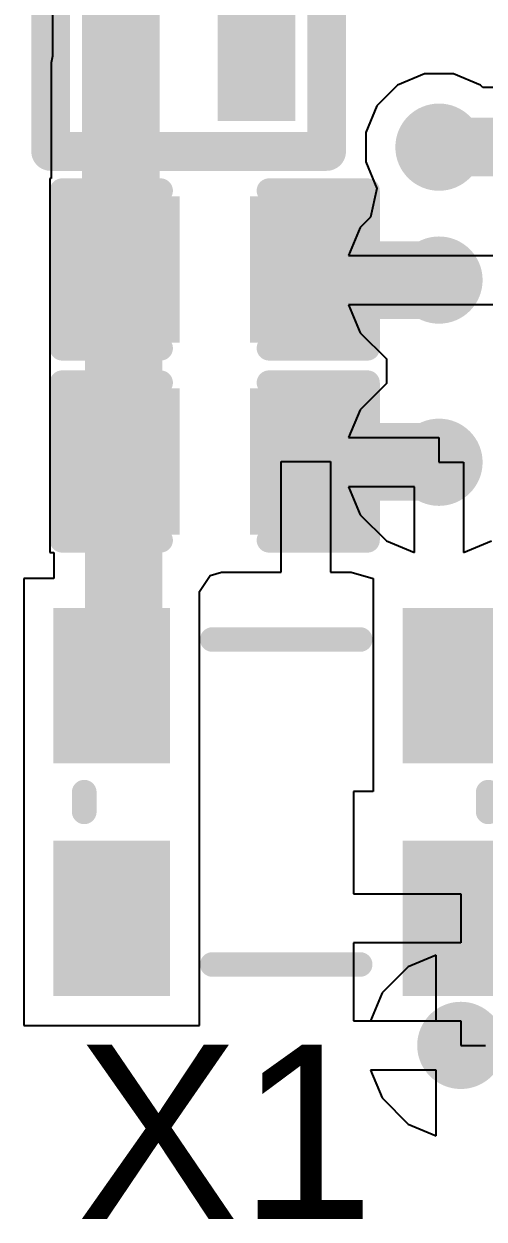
# Model space of a CAD drawing. Header units: millimetres. Extents: x -0.05 to 1.48, y -0.21 to 0.41.
# Drawn here: x 0.1475 to 0.2409, y 0.0081 to 0.2508 of the extents above; entities that cross this region are included whole.
import ezdxf

# ---------------------------------------------------------------- set-up
doc = ezdxf.new("R2010")
doc.units = ezdxf.units.MM
doc.header["$MEASUREMENT"] = 0
for name, color, linetype in [('BottomLayer', 5, 'Continuous'), ('BottomSolder', 6, 'Continuous'), ('TopLayer', 1, 'Continuous'), ('TopOverlay', 2, 'Continuous'), ('TopPaste', 8, 'Continuous'), ('TopSolder', 216, 'Continuous'), ('ViaHoleLayer', 16, 'Continuous')]:
    doc.layers.add(name, color=color, linetype=linetype)
doc.styles.add('Arial', font='', dxfattribs={"height": 0.2})
doc.styles.get('Arial').set_extended_font_data('Arial')

# ---------------------------------------------------------------- blocks, each defined once
blk = doc.blocks.new('C___0402_11')
at = {"layer": 'TopLayer'}
for points in [[(-0.0275, -0.0125), (-0.0275, 0.0125), (-0.009499999999999998, 0.0125), (-0.009500000000000001, -0.0125)], [(0.009499999999999998, -0.0125), (0.009500000000000001, 0.0125), (0.0275, 0.0125), (0.0275, -0.0125)]]:
    blk.add_hatch(color=1, dxfattribs=at).paths.add_polyline_path(points)
at = {"layer": 'TopPaste'}
for points in [[(-0.0275, -0.0125), (-0.0275, 0.0125), (-0.009499999999999998, 0.0125), (-0.009500000000000001, -0.0125)], [(0.009499999999999998, -0.0125), (0.009500000000000001, 0.0125), (0.0275, 0.0125), (0.0275, -0.0125)]]:
    blk.add_hatch(color=8, dxfattribs=at).paths.add_polyline_path(points)
at = {"layer": 'TopSolder'}
for points in [[(-0.0298622, -0.0148622), (-0.0298622, 0.0148622), (-0.007137799999999999, 0.0148622), (-0.007137800000000001, -0.0148622)], [(0.007137799999999999, -0.0148622), (0.007137800000000001, 0.0148622), (0.0298622, 0.0148622), (0.0298622, -0.0148622)]]:
    blk.add_hatch(color=216, dxfattribs=at).paths.add_polyline_path(points)
at = {"layer": 'TopOverlay', "const_width": 0.005}
for points in [[(-0.031, 0.016), (-0.031, -0.016)], [(-0.011, 0.016), (-0.031, 0.016)], [(0.031, 0.016), (0.011, 0.016)], [(0.031, 0.016), (0.031, -0.016)], [(-0.011, -0.016), (-0.031, -0.016)], [(0.031, -0.016), (0.011, -0.016)]]:
    blk.add_lwpolyline(points, dxfattribs=at)
at = {"layer": 'TopOverlay', "const_width": 0.0025}
for points in [[(-0.03225, 0.016, 1), (-0.02975, 0.016, 1)], [(-0.03225, 0.016, 1), (-0.02975, 0.016, 1)], [(-0.01225, 0.016, 1), (-0.00975, 0.016, 1)], [(0.00975, 0.016, 1), (0.01225, 0.016, 1)], [(0.02975, 0.016, 1), (0.03225, 0.016, 1)], [(0.02975, 0.016, 1), (0.03225, 0.016, 1)], [(-0.03225, -0.016, 1), (-0.02975, -0.016, 1)], [(-0.03225, -0.016, 1), (-0.02975, -0.016, 1)], [(-0.01225, -0.016, 1), (-0.00975, -0.016, 1)], [(0.00975, -0.016, 1), (0.01225, -0.016, 1)], [(0.02975, -0.016, 1), (0.03225, -0.016, 1)], [(0.02975, -0.016, 1), (0.03225, -0.016, 1)]]:
    blk.add_lwpolyline(points, format="xyb", close=True, dxfattribs=at)
blk = doc.blocks.new('C___0402_12')
at = {"layer": 'TopLayer'}
for points in [[(-0.0275, -0.0125), (-0.0275, 0.0125), (-0.009499999999999998, 0.0125), (-0.009500000000000001, -0.0125)], [(0.009499999999999998, -0.0125), (0.009500000000000001, 0.0125), (0.0275, 0.0125), (0.0275, -0.0125)]]:
    blk.add_hatch(color=1, dxfattribs=at).paths.add_polyline_path(points)
at = {"layer": 'TopPaste'}
for points in [[(-0.0275, -0.0125), (-0.0275, 0.0125), (-0.009499999999999998, 0.0125), (-0.009500000000000001, -0.0125)], [(0.009499999999999998, -0.0125), (0.009500000000000001, 0.0125), (0.0275, 0.0125), (0.0275, -0.0125)]]:
    blk.add_hatch(color=8, dxfattribs=at).paths.add_polyline_path(points)
at = {"layer": 'TopSolder'}
for points in [[(-0.0298622, -0.0148622), (-0.0298622, 0.0148622), (-0.007137799999999999, 0.0148622), (-0.007137800000000001, -0.0148622)], [(0.007137799999999999, -0.0148622), (0.007137800000000001, 0.0148622), (0.0298622, 0.0148622), (0.0298622, -0.0148622)]]:
    blk.add_hatch(color=216, dxfattribs=at).paths.add_polyline_path(points)
at = {"layer": 'TopOverlay', "const_width": 0.005}
for points in [[(-0.031, 0.016), (-0.031, -0.016)], [(-0.011, 0.016), (-0.031, 0.016)], [(0.031, 0.016), (0.011, 0.016)], [(0.031, 0.016), (0.031, -0.016)], [(-0.011, -0.016), (-0.031, -0.016)], [(0.031, -0.016), (0.011, -0.016)]]:
    blk.add_lwpolyline(points, dxfattribs=at)
at = {"layer": 'TopOverlay', "const_width": 0.0025}
for points in [[(-0.03225, 0.016, 1), (-0.02975, 0.016, 1)], [(-0.03225, 0.016, 1), (-0.02975, 0.016, 1)], [(-0.01225, 0.016, 1), (-0.00975, 0.016, 1)], [(0.00975, 0.016, 1), (0.01225, 0.016, 1)], [(0.02975, 0.016, 1), (0.03225, 0.016, 1)], [(0.02975, 0.016, 1), (0.03225, 0.016, 1)], [(-0.03225, -0.016, 1), (-0.02975, -0.016, 1)], [(-0.03225, -0.016, 1), (-0.02975, -0.016, 1)], [(-0.01225, -0.016, 1), (-0.00975, -0.016, 1)], [(0.00975, -0.016, 1), (0.01225, -0.016, 1)], [(0.02975, -0.016, 1), (0.03225, -0.016, 1)], [(0.02975, -0.016, 1), (0.03225, -0.016, 1)]]:
    blk.add_lwpolyline(points, format="xyb", close=True, dxfattribs=at)
blk = doc.blocks.new('KC2016K_14')
at = {"layer": 'TopLayer'}
for points in [[(-0.047244, 0.03937015), (-0.023622, 0.03937015), (-0.023622, 0.00787405), (-0.047244, 0.00787405)], [(0.0236221, 0.03937015), (0.0472441, 0.03937015), (0.0472441, 0.00787405), (0.0236221, 0.00787405)], [(-0.047244, -0.00787395), (-0.023622, -0.00787395), (-0.023622, -0.03937005), (-0.047244, -0.03937005)], [(0.0236221, -0.00787395), (0.0472441, -0.00787395), (0.0472441, -0.03937005), (0.0236221, -0.03937005)]]:
    blk.add_hatch(color=1, dxfattribs=at).paths.add_polyline_path(points)
at = {"layer": 'TopPaste'}
for points in [[(-0.047244, 0.03937015), (-0.023622, 0.03937015), (-0.023622, 0.00787405), (-0.047244, 0.00787405)], [(0.0236221, 0.03937015), (0.0472441, 0.03937015), (0.0472441, 0.00787405), (0.0236221, 0.00787405)], [(-0.047244, -0.00787395), (-0.023622, -0.00787395), (-0.023622, -0.03937005), (-0.047244, -0.03937005)], [(0.0236221, -0.00787395), (0.0472441, -0.00787395), (0.0472441, -0.03937005), (0.0236221, -0.03937005)]]:
    blk.add_hatch(color=8, dxfattribs=at).paths.add_polyline_path(points)
at = {"layer": 'TopSolder'}
for points in [[(-0.047244, 0.03937015), (-0.023622, 0.03937015), (-0.023622, 0.00787405), (-0.047244, 0.00787405)], [(0.0236221, 0.03937015), (0.0472441, 0.03937015), (0.0472441, 0.00787405), (0.0236221, 0.00787405)], [(-0.047244, -0.00787395), (-0.023622, -0.00787395), (-0.023622, -0.03937005), (-0.047244, -0.03937005)], [(0.0236221, -0.00787395), (0.0472441, -0.00787395), (0.0472441, -0.03937005), (0.0236221, -0.03937005)]]:
    blk.add_hatch(color=216, dxfattribs=at).paths.add_polyline_path(points)
at = {"layer": 'TopOverlay', "const_width": 0.005}
for points in [[(-0.015, 0.033), (0.015, 0.033)], [(-0.041, -0.002), (-0.041, 0.002)], [(0.0410001, -0.002), (0.0410001, 0.002)], [(-0.015, -0.0329999), (0.015, -0.0329999)]]:
    blk.add_lwpolyline(points, dxfattribs=at)
at = {"layer": 'TopOverlay', "const_width": 0.0025}
for points in [[(-0.01625, 0.033, 1), (-0.01375, 0.033, 1)], [(0.01375, 0.033, 1), (0.01625, 0.033, 1)], [(-0.04225, 0.002, 1), (-0.03975, 0.002, 1)], [(0.0397501, 0.002, 1), (0.0422501, 0.002, 1)], [(-0.04225, -0.002, 1), (-0.03975, -0.002, 1)], [(0.0397501, -0.002, 1), (0.0422501, -0.002, 1)], [(-0.01625, -0.0329999, 1), (-0.01375, -0.0329999, 1)], [(0.01375, -0.0329999, 1), (0.01625, -0.0329999, 1)]]:
    blk.add_lwpolyline(points, format="xyb", close=True, dxfattribs=at)
blk = doc.blocks.new('IND_0402_23')
at = {"layer": 'TopLayer'}
for points in [[(-0.0216535, 0.011811), (-0.0059055, 0.011811), (-0.0059055, -0.011811), (-0.0216535, -0.011811)], [(0.0059056, 0.011811), (0.0216536, 0.011811), (0.0216536, -0.011811), (0.0059056, -0.011811)]]:
    blk.add_hatch(color=1, dxfattribs=at).paths.add_polyline_path(points)
at = {"layer": 'TopPaste'}
for points in [[(-0.0216535, 0.011811), (-0.0059055, 0.011811), (-0.0059055, -0.011811), (-0.0216535, -0.011811)], [(0.0059056, 0.011811), (0.0216536, 0.011811), (0.0216536, -0.011811), (0.0059056, -0.011811)]]:
    blk.add_hatch(color=8, dxfattribs=at).paths.add_polyline_path(points)
at = {"layer": 'TopSolder'}
for points in [[(-0.0216535, 0.011811), (-0.0059055, 0.011811), (-0.0059055, -0.011811), (-0.0216535, -0.011811)], [(0.0059056, 0.011811), (0.0216536, 0.011811), (0.0216536, -0.011811), (0.0059056, -0.011811)]]:
    blk.add_hatch(color=216, dxfattribs=at).paths.add_polyline_path(points)
at = {"layer": 'TopOverlay', "const_width": 0.007874}
for points in [[(-0.012, 0.018), (-0.028, 0.018)], [(-0.028, 0.018), (-0.028, -0.018)], [(0.028, 0.018), (-0.012, 0.018)], [(0.028, 0.018), (0.028, -0.018)], [(-0.012, -0.018), (-0.028, -0.018)], [(0.028, -0.018), (-0.012, -0.018)]]:
    blk.add_lwpolyline(points, dxfattribs=at)
at = {"layer": 'TopOverlay', "const_width": 0.003937}
for points in [[(-0.0299685, 0.018, 1), (-0.0260315, 0.018, 1)], [(-0.0299685, 0.018, 1), (-0.0260315, 0.018, 1)], [(-0.0139685, 0.018, 1), (-0.0100315, 0.018, 1)], [(-0.0139685, 0.018, 1), (-0.0100315, 0.018, 1)], [(0.0260315, 0.018, 1), (0.0299685, 0.018, 1)], [(0.0260315, 0.018, 1), (0.0299685, 0.018, 1)], [(-0.0299685, -0.018, 1), (-0.0260315, -0.018, 1)], [(-0.0299685, -0.018, 1), (-0.0260315, -0.018, 1)], [(-0.0139685, -0.018, 1), (-0.0100315, -0.018, 1)], [(-0.0139685, -0.018, 1), (-0.0100315, -0.018, 1)], [(0.0260315, -0.018, 1), (0.0299685, -0.018, 1)], [(0.0260315, -0.018, 1), (0.0299685, -0.018, 1)]]:
    blk.add_lwpolyline(points, format="xyb", close=True, dxfattribs=at)

msp = doc.modelspace()

# ---------------------------------------------------------------- hatches: boundary and pattern name
at = {"layer": 'BottomLayer'}
h = msp.add_hatch(color=5, dxfattribs=at)
edge = h.paths.add_edge_path()
edge.add_arc((0.2317865, 0.2257865), 0.0088582, 0, 360)
h = msp.add_hatch(color=5, dxfattribs=at)
edge = h.paths.add_edge_path()
edge.add_arc((0.2317865, 0.1987865), 0.0088582, 0, 360)
h = msp.add_hatch(color=5, dxfattribs=at)
edge = h.paths.add_edge_path()
edge.add_arc((0.2317865, 0.1617865), 0.0088582, 0, 360)
h = msp.add_hatch(color=5, dxfattribs=at)
edge = h.paths.add_edge_path()
edge.add_arc((0.2362196, 0.0433534), 0.0088582, 0, 360)
at = {"layer": 'BottomSolder'}
h = msp.add_hatch(color=6, dxfattribs=at)
edge = h.paths.add_edge_path()
edge.add_arc((0.2317865, 0.2257865), 0.003937, 0, 360)
h = msp.add_hatch(color=6, dxfattribs=at)
edge = h.paths.add_edge_path()
edge.add_arc((0.2317865, 0.1987865), 0.003937, 0, 360)
h = msp.add_hatch(color=6, dxfattribs=at)
edge = h.paths.add_edge_path()
edge.add_arc((0.2317865, 0.1617865), 0.003937, 0, 360)
h = msp.add_hatch(color=6, dxfattribs=at)
edge = h.paths.add_edge_path()
edge.add_arc((0.2362196, 0.0433534), 0.003937, 0, 360)
at = {"layer": 'TopLayer'}
h = msp.add_hatch(color=1, dxfattribs=at)
edge = h.paths.add_edge_path()
edge.add_arc((0.2317865, 0.2257865), 0.0088582, 0, 360)
h = msp.add_hatch(color=1, dxfattribs=at)
edge = h.paths.add_edge_path()
edge.add_arc((0.2317865, 0.1987865), 0.0088582, 0, 360)
h = msp.add_hatch(color=1, dxfattribs=at)
edge = h.paths.add_edge_path()
edge.add_arc((0.2317865, 0.1617865), 0.0088582, 0, 360)
h = msp.add_hatch(color=1, dxfattribs=at)
edge = h.paths.add_edge_path()
edge.add_arc((0.2362196, 0.0433534), 0.0088582, 0, 360)
at = {"layer": 'TopSolder'}
h = msp.add_hatch(color=216, dxfattribs=at)
edge = h.paths.add_edge_path()
edge.add_arc((0.2317865, 0.2257865), 0.003937, 0, 360)
h = msp.add_hatch(color=216, dxfattribs=at)
edge = h.paths.add_edge_path()
edge.add_arc((0.2317865, 0.1987865), 0.003937, 0, 360)
h = msp.add_hatch(color=216, dxfattribs=at)
edge = h.paths.add_edge_path()
edge.add_arc((0.2317865, 0.1617865), 0.003937, 0, 360)
h = msp.add_hatch(color=216, dxfattribs=at)
edge = h.paths.add_edge_path()
edge.add_arc((0.2362196, 0.0433534), 0.003937, 0, 360)
at = {"layer": 'ViaHoleLayer'}
h = msp.add_hatch(color=16, dxfattribs=at)
edge = h.paths.add_edge_path()
edge.add_arc((0.2317865, 0.2257865), 0.003937, 0, 360)
h = msp.add_hatch(color=16, dxfattribs=at)
edge = h.paths.add_edge_path()
edge.add_arc((0.2317865, 0.1987865), 0.003937, 0, 360)
h = msp.add_hatch(color=16, dxfattribs=at)
edge = h.paths.add_edge_path()
edge.add_arc((0.2317865, 0.1617865), 0.003937, 0, 360)
h = msp.add_hatch(color=16, dxfattribs=at)
edge = h.paths.add_edge_path()
edge.add_arc((0.2362196, 0.0433534), 0.003937, 0, 360)

# ---------------------------------------------------------------- linework, layer by layer
at = {"layer": 'BottomLayer'}
for p, q in [((0.228831, 0.2406447), (0.22337, 0.2383827)), ((0.234742, 0.2406447), (0.228831, 0.2406447)), ((0.240203, 0.2383827), (0.234742, 0.2406447)), ((0.22337, 0.2383827), (0.2191903, 0.234203)), ((0.2406605, 0.2379252), (0.240203, 0.2383827)), ((0.396786, 0.2379252), (0.2406605, 0.2379252)), ((0.2191903, 0.234203), (0.2169283, 0.228742)), ((0.2169283, 0.228742), (0.2169283, 0.222831)), ((0.2169283, 0.222831), (0.2191903, 0.2173701)), ((0.2191903, 0.2173701), (0.2179098, 0.2115793)), ((0.2179098, 0.2115793), (0.2157993, 0.2094688)), ((0.2157993, 0.2094688), (0.2134456, 0.2037865)), ((0.2134456, 0.2037865), (0.2501274, 0.2037865)), ((0.2501274, 0.1937865), (0.2134456, 0.1937865)), ((0.2134456, 0.1937865), (0.2157993, 0.1881042)), ((0.2157993, 0.1881042), (0.2211042, 0.1827993)), ((0.2211042, 0.1827993), (0.221135, 0.1827865)), ((0.221135, 0.1827865), (0.221135, 0.1777865)), ((0.2211042, 0.1777737), (0.2157993, 0.1724688)), ((0.221135, 0.1777865), (0.2211042, 0.1777737)), ((0.2157993, 0.1724688), (0.2134456, 0.1667865)), ((0.2134456, 0.1667865), (0.2317865, 0.1667865)), ((0.2317865, 0.1667865), (0.2317865, 0.1617865)), ((0.2317865, 0.1617865), (0.2367865, 0.1617865)), ((0.2367865, 0.1617865), (0.2367865, 0.1434456)), ((0.2267865, 0.1567865), (0.2134456, 0.1567865)), ((0.2134456, 0.1567865), (0.2157993, 0.1511042)), ((0.2267865, 0.1434456), (0.2267865, 0.1567865)), ((0.2157993, 0.1511042), (0.2211042, 0.1457993)), ((0.2211042, 0.1457993), (0.2267865, 0.1434456)), ((0.2367865, 0.1434456), (0.2424688, 0.1457993)), ((0.2312196, 0.0616943), (0.2255373, 0.0593406)), ((0.2312196, 0.0483534), (0.2312196, 0.0616943)), ((0.2255373, 0.0593406), (0.2202324, 0.0540357)), ((0.2202324, 0.0540357), (0.2178787, 0.0483534)), ((0.2178787, 0.0483534), (0.2312196, 0.0483534)), ((0.2312196, 0.0383534), (0.2178787, 0.0383534)), ((0.2178787, 0.0383534), (0.2202324, 0.0326711)), ((0.2312196, 0.0250125), (0.2312196, 0.0383534)), ((0.2202324, 0.0326711), (0.2255373, 0.0273662)), ((0.2255373, 0.0273662), (0.2312196, 0.0250125))]:
    msp.add_line(p, q, dxfattribs=at)
at = {"layer": 'BottomLayer', "const_width": 0.011811}
msp.add_lwpolyline([(0.2317865, 0.2257865), (0.3967865, 0.2257865)], dxfattribs=at)
at = {"layer": 'BottomLayer', "const_width": 0.0059055}
msp.add_lwpolyline([(0.2288338, 0.2257865, 1), (0.2347392, 0.2257865, 1)], format="xyb", close=True, dxfattribs=at)
at = {"layer": 'TopLayer'}
for p, q in [((0.1533218, 0.2607225), (0.1533218, 0.2442779)), ((0.1533218, 0.2442779), (0.15305, 0.2429115)), ((0.15305, 0.2429115), (0.15305, 0.219444)), ((0.15305, 0.219444), (0.1527826, 0.219444)), ((0.1527826, 0.219444), (0.1527826, 0.185444)), ((0.1527826, 0.185444), (0.1527825, 0.1824442)), ((0.1527825, 0.1824442), (0.1527824, 0.1824442)), ((0.1527824, 0.1824442), (0.1527824, 0.1804438)), ((0.1527824, 0.1804438), (0.1527826, 0.1804438)), ((0.1527826, 0.1804438), (0.1527826, 0.143444)), ((0.1997827, 0.139444), (0.1997827, 0.1619441)), ((0.1997827, 0.1619441), (0.2097827, 0.1619441)), ((0.2097827, 0.1619441), (0.2097827, 0.139444)), ((0.1527826, 0.143444), (0.1536368, 0.143444)), ((0.1536368, 0.143444), (0.1536368, 0.1381566)), ((0.1831645, 0.1355284), (0.1853414, 0.138784)), ((0.1853414, 0.138784), (0.1876313, 0.139444)), ((0.1876313, 0.139444), (0.1997827, 0.139444)), ((0.2097827, 0.139444), (0.2139418, 0.139444)), ((0.2139418, 0.139444), (0.2184086, 0.1381565)), ((0.1536368, 0.1381566), (0.1475425, 0.1381566)), ((0.1475425, 0.1381566), (0.1475425, 0.0959126)), ((0.2184086, 0.1381565), (0.2184086, 0.0949125)), ((0.1831645, 0.0959126), (0.1831645, 0.1355284)), ((0.1475425, 0.0959126), (0.1475424, 0.0946606)), ((0.1831646, 0.0946606), (0.1831645, 0.0959126)), ((0.2184086, 0.0949125), (0.2144086, 0.0949125)), ((0.2144086, 0.0949125), (0.2144086, 0.0741645)), ((0.1475424, 0.0946606), (0.1475424, 0.0909125)), ((0.1831646, 0.0909125), (0.1831646, 0.0946606)), ((0.1475424, 0.0909125), (0.1475425, 0.0896605)), ((0.1831645, 0.0896605), (0.1831646, 0.0909125)), ((0.1475425, 0.0896605), (0.1475425, 0.0474165)), ((0.1831645, 0.0474165), (0.1831645, 0.0896605)), ((0.2144086, 0.0741645), (0.2362196, 0.0741645)), ((0.2362196, 0.0741645), (0.2362196, 0.0641645)), ((0.2362196, 0.0641645), (0.2144086, 0.0641645)), ((0.2144086, 0.0641645), (0.2144086, 0.0483534)), ((0.1475425, 0.0474165), (0.1831645, 0.0474165)), ((0.2144086, 0.0483534), (0.2362196, 0.0483534)), ((0.2362196, 0.0483534), (0.2362196, 0.0433534)), ((0.2362196, 0.0433534), (0.2412196, 0.0433534)), ((0.2312196, 0.0383534), (0.2178787, 0.0383534)), ((0.2178787, 0.0383534), (0.2202324, 0.0326711)), ((0.2312196, 0.0250125), (0.2312196, 0.0383534)), ((0.2202324, 0.0326711), (0.2255373, 0.0273662)), ((0.2255373, 0.0273662), (0.2312196, 0.0250125))]:
    msp.add_line(p, q, dxfattribs=at)
for points, const_width in [([(0.1947549, 0.2429115), (0.1947549, 0.3107549)], 0.015748), ([(0.1671958, 0.2015308), (0.1671958, 0.2429115)], 0.015748), ([(0.2317865, 0.2258652), (0.2706132, 0.2258652)], 0.011811), ([(0.1677826, 0.1198377), (0.1677826, 0.200944)], 0.015748), ([(0.2048613, 0.1987865), (0.2317865, 0.1987865)], 0.015748), ([(0.2047826, 0.161944), (0.2048613, 0.1618653)], 0.015748), ([(0.2048613, 0.1618653), (0.2317865, 0.1618653)], 0.015748), ([(0.1643535, 0.1164086), (0.1677826, 0.1198377)], 0.015748), ([(0.2352196, 0.1164086), (0.2583679, 0.1164086)], 0.0059055)]:
    msp.add_lwpolyline(points, dxfattribs=dict(at, const_width=const_width))
for points, const_width in [([(0.1632588, 0.2429115, 1), (0.1711328, 0.2429115, 1)], 0.007874), ([(0.1908179, 0.2429115, 1), (0.1986919, 0.2429115, 1)], 0.007874), ([(0.2288338, 0.2258652, 1), (0.2347392, 0.2258652, 1)], 0.0059055), ([(0.1632588, 0.2015308, 1), (0.1711328, 0.2015308, 1)], 0.007874), ([(0.1638456, 0.200944, 1), (0.1717196, 0.200944, 1)], 0.007874), ([(0.2009243, 0.1987865, 1), (0.2087983, 0.1987865, 1)], 0.007874), ([(0.2278495, 0.1987865, 1), (0.2357235, 0.1987865, 1)], 0.007874), ([(0.2008456, 0.161944, 1), (0.2087196, 0.161944, 1)], 0.007874), ([(0.2009243, 0.1618653, 1), (0.2087983, 0.1618653, 1)], 0.007874), ([(0.2009243, 0.1618653, 1), (0.2087983, 0.1618653, 1)], 0.007874), ([(0.2278495, 0.1618653, 1), (0.2357235, 0.1618653, 1)], 0.007874), ([(0.1638456, 0.1198377, 1), (0.1717196, 0.1198377, 1)], 0.007874), ([(0.1638456, 0.1198377, 1), (0.1717196, 0.1198377, 1)], 0.007874), ([(0.1604165, 0.1164086, 1), (0.1682905, 0.1164086, 1)], 0.007874), ([(0.2337432, 0.1164086, 1), (0.236696, 0.1164086, 1)], 0.0029527)]:
    msp.add_lwpolyline(points, format="xyb", close=True, dxfattribs=dict(at, const_width=const_width))

# ---------------------------------------------------------------- block references
at = {"rotation": 180}
for name, p in [('IND_0402_23', (0.1809754, 0.2429115)), ('C___0402_12', (0.1862826, 0.200944)), ('C___0402_11', (0.1862826, 0.161944))]:
    msp.add_blockref(name, p, dxfattribs=at)
msp.add_blockref('KC2016K_14', (0.2007865, 0.0927865))

# ---------------------------------------------------------------- texts
at = {"layer": 'TopOverlay', "style": 'Arial'}
msp.add_text('X1', height=0.0354331, dxfattribs=at).set_placement((0.1581721, 0.0080757))

doc.saveas('drawing.dxf')
